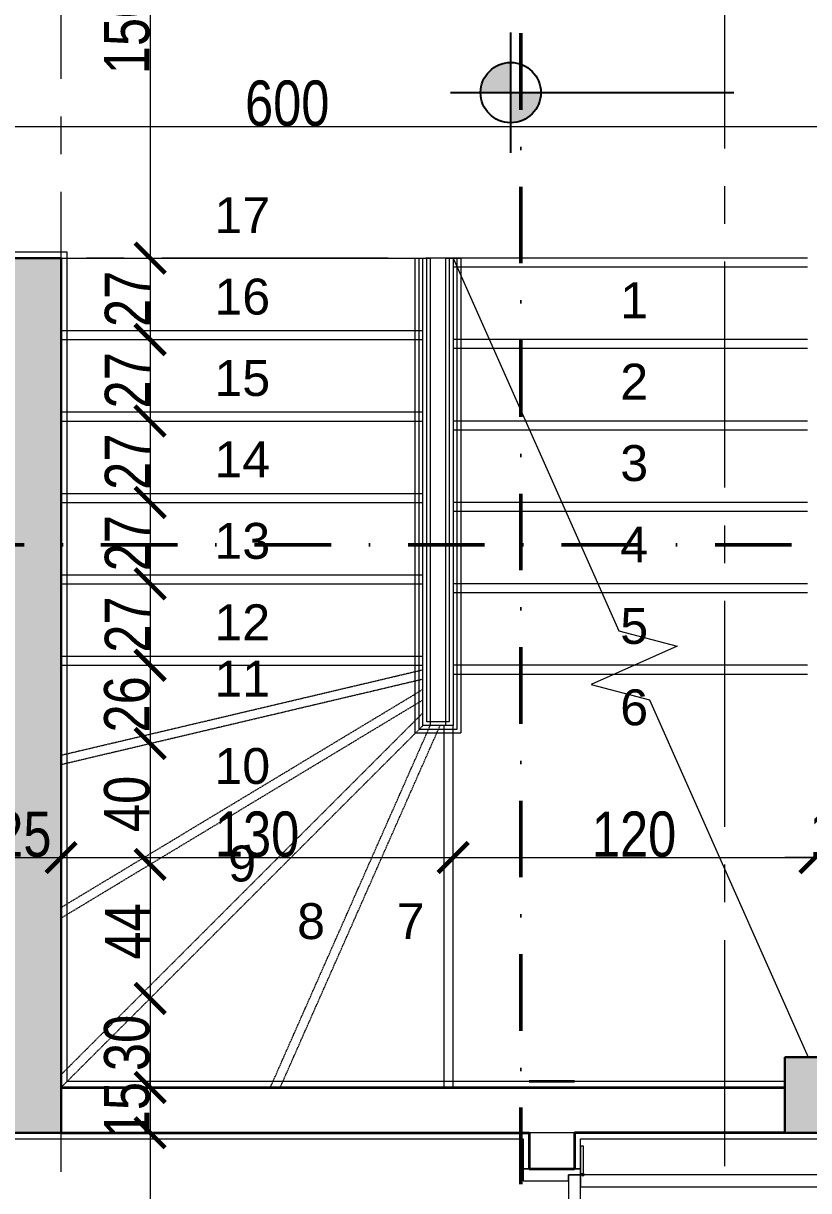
# Model space of a CAD drawing. Header units: millimetres. Extents: x 1373 to 40779, y 1939 to 6439.
# Drawn here: x 7548.7 to 7809.1, y 3907.3 to 4294.4 of the extents above; entities that cross this region are included whole.
import ezdxf

# ---------------------------------------------------------------- set-up
doc = ezdxf.new("R2010")
doc.units = ezdxf.units.MM
for name, pattern in [('DASHDOTX2', [50.8, 25.4, -12.7, 0, -12.7]), ('IMPORT-CENTER2', [112.50000000000001, 75.00000000000001, -12.5, 12.5, -12.5]), ('Verdeckt', [0.30000000000000004, 0.2, -0.1])]:
    doc.linetypes.add(name, pattern=pattern)
for name, color, linetype, lineweight in [('A-DETL', 6, 'Continuous', 30), ('A-DETL-GENF', 92, 'Continuous', 18), ('A-DOOR', 31, 'Continuous', 18), ('A-DOOR-FRAM', 31, 'Continuous', 18), ('A-FLOR-HRAL', 11, 'Continuous', 18), ('A-FLOR-HRAL-MBND', 5, 'Verdeckt', 9), ('A-WALL', 20, 'Continuous', 9), ('A-WALL-FNSH', 113, 'Continuous', 18), ('ESYA', 3, 'Continuous', 25), ('HESAPLAMALAR', 2, 'Continuous', 30), ('kest', 4, 'DASHDOTX2', 50), ('OLCUIC', 241, 'Continuous', 20), ('S-GRID', 252, 'IMPORT-CENTER2', 5), ('S-STRS', 31, 'Continuous', 18), ('S-STRS-ANNO', 31, 'Continuous', 18), ('S-STRS-MBND', 31, 'Verdeckt', 18)]:
    doc.layers.add(name, color=color, linetype=linetype, lineweight=lineweight)
doc.layers.add('Kot', color=7, linetype='Continuous')
doc.styles.add('50', font='arial.ttf', dxfattribs={"width": 0.8})
doc.styles.add('Arial_2', font='arial.ttf', dxfattribs={"height": 7.999999999999991})
doc.dimstyles.new('NERGİS', dxfattribs={"dimtxt": 15, "dimasz": 10, "dimexe": 20, "dimexo": 150, "dimgap": 0, "dimtad": 1, "dimdec": 0, "dimzin": 1, "dimtxsty": '50', "dimblk": 'ARCHTICK', "dimcen": 0, "dimse1": 1, "dimse2": 1, "dimclrd": 56, "dimclrt": 56, "dimazin": 3, "dimtfac": 1, "dimtdec": 0, "dimtix": 1, "dimtmove": 2, "dimatfit": 2, "dimldrblk": 'DOTSMALL', "dimlwd": 0, "dimlwe": -1, "dimarcsym": 0})

# ---------------------------------------------------------------- blocks, each defined once
blk = doc.blocks.new('_MB_KAPI_CAMLI_B - _m_kapı_90_camlı-2079224-2_BODRUM KAT')
at = {"layer": 'A-DOOR'}
for p, q in [((-44.0000000000019, 95.49999999999986), (-48.0000000000019, 95.49999999999986)), ((-48.0000000000019, 95.49999999999986), (-48.00000000000204, 9.499999999999844)), ((-44.00000000000205, 9.49999999999985), (-44.0000000000019, 95.49999999999986)), ((28.49999999999958, 19.50000000009692), (28.49999999999958, 17.50000000009738)), ((28.49999999999824, 19.50000000009686), (29.99999999999824, 19.50000000009685)), ((29.99999999999825, 19.50000000009685), (31.49999999999824, 19.50000000009684)), ((31.49999999999977, 17.50000000009738), (31.49999999999977, 19.50000000009692)), ((28.49999999999822, 17.50000000009686), (29.99999999999822, 17.50000000009685)), ((29.50000000000022, 17.50000000009738), (29.50000000000022, 13.5505292409221)), ((29.99999999999823, 17.50000000009685), (31.49999999999823, 17.50000000009684)), ((30.49999999999913, 12.50020987282401), (30.49999999999913, 17.50000000009738)), ((28.99999999999947, 13.80000000009649), (18.00000000000024, 13.80000000009649)), ((17.99999999999801, 13.80000000009677), (17.99999999999801, 12.40000000009677)), ((18.00000000000024, 12.4000000000968), (28.99999999999947, 12.40000000009767)), ((29.2999999999994, 12.10000000009687), (29.2999999999994, 10.60000000009721)), ((30.69999999999995, 10.60000000009721), (30.69999999999995, 12.10000000009687)), ((-48.00000000000204, 9.49999999999985), (-44.00000000000205, 9.49999999999985)), ((6.000000000001465, 9.500000000096943), (-48.00000000000066, 9.500000000097117)), ((-48.00000000000066, 9.500000000097117), (-48.00000000000069, 5.500000000097118)), ((6.000000000001451, 5.500000000096943), (6.000000000001465, 9.500000000096943)), ((6.000000000001465, 9.500000000096943), (26.00000000000147, 9.500000000096879)), ((38.00000000000146, 9.50000000009684), (26.00000000000147, 9.500000000096879)), ((26.00000000000147, 9.500000000096879), (26.00000000000145, 5.500000000096878)), ((26.99999999999993, 9.800000000097395), (26.99999999999993, 9.500000000096598)), ((26.99999999999816, 9.800000000096931), (28.03740565381436, 9.800000000096926)), ((27.9999999999997, 10.30000000009642), (27.9999999999997, 9.500000000096598)), ((28.08955344543801, 10.30000000009686), (27.99999999999801, 10.30000000009687)), ((28.66843601674779, 10.30000000009686), (27.99999999999801, 10.30000000009687)), ((28.66843601674779, 10.30000000009686), (31.33156398324822, 10.30000000009685)), ((28.7781679772365, 10.60000000009721), (28.7781679772365, 10.30000000009642)), ((28.94186242912792, 10.60000000009686), (28.778167977235, 10.60000000009687)), ((31.22183202276102, 10.60000000009685), (28.778167977235, 10.60000000009687)), ((31.22183202276102, 10.60000000009685), (31.05813757086811, 10.60000000009685)), ((31.22183202276199, 10.30000000009642), (31.22183202276199, 10.60000000009721)), ((31.999999999998, 10.30000000009685), (31.33156398324821, 10.30000000009685)), ((31.999999999998, 10.30000000009685), (31.910446554558, 10.30000000009685)), ((31.96259434618202, 9.800000000096901), (32.9999999999982, 9.800000000096896)), ((31.99999999999966, 9.500000000096598), (31.99999999999966, 10.30000000009642)), ((33.00000000000029, 9.500000000096598), (33.00000000000029, 9.800000000097395)), ((39.99999999999914, 9.500000000096962), (37.99999999999913, 9.500000000096962)), ((38.00000000000145, 5.50000000009684), (38.00000000000146, 9.50000000009684)), ((-48.00000000000069, 5.500000000097118), (6.000000000001451, 5.500000000096943)), ((26.00000000000145, 5.500000000096878), (6.000000000001451, 5.500000000096943)), ((26.00000000000145, 5.500000000096878), (38.00000000000145, 5.50000000009684)), ((27.9999999999997, 5.500000000097507), (27.9999999999997, 4.700000000097689)), ((27.99999999999803, 4.700000000096897), (28.66843601674782, 4.700000000096894)), ((27.99999999999802, 4.700000000096897), (28.08955344543802, 4.700000000096896)), ((31.33156398324825, 4.700000000096886), (28.66843601674782, 4.700000000096894)), ((28.7781679772365, 4.700000000097689), (28.7781679772365, 4.400000000096891)), ((28.77816797723502, 4.400000000096891), (31.22183202276105, 4.400000000096891)), ((28.77816797723502, 4.400000000096891), (28.94186242912794, 4.400000000096891)), ((29.2999999999994, 4.400000000096891), (29.2999999999994, 2.900000000097232)), ((30.69999999999995, 2.900000000097232), (30.69999999999995, 4.400000000096891)), ((31.05813757086812, 4.400000000096891), (31.22183202276105, 4.400000000096891)), ((31.22183202276199, 4.400000000096891), (31.22183202276199, 4.700000000096822)), ((31.33156398324824, 4.700000000096886), (31.99999999999803, 4.700000000096884)), ((31.91044655455802, 4.700000000096884), (31.99999999999802, 4.700000000096884)), ((31.99999999999966, 4.700000000096822), (31.99999999999966, 5.500000000097507)), ((28.99999999999947, 2.600000000096434), (18.00000000000024, 2.600000000096434)), ((17.999999999998, 2.600000000097059), (17.999999999998, 1.200000000097059)), ((18.00000000000024, 1.200000000097618), (28.99999999999947, 1.200000000096752))]:
    blk.add_line(p, q, dxfattribs=at)
at = {"layer": 'A-DOOR', "flags": 128}
for points in [[(30.69999999999995, 12.10000000009687), (30.69864018132316, 12.16798186821412), (30.69456290071397, 12.23585497984382), (30.68777468095158, 12.30351075248745), (30.67828638173794, 12.37084095134128), (30.66611318232937, 12.43773786244851), (30.65127455724827, 12.50409446502333), (30.63379424512778, 12.56980460265653), (30.61370021073951, 12.63476315314457), (30.59102460025203, 12.69886619666405), (30.56580368980428, 12.76201118202128), (30.53807782747424, 12.82409709070923), (30.50789136872446, 12.88502459851723), (30.47529260545089, 12.94469623443091), (30.44033368872245, 13.00301653656242), (30.40307054534573, 13.05989220486853), (30.36356278840278, 13.115232250413), (30.32187362187657, 13.16894814092822), (30.27806973953885, 13.22095394244897), (30.2322212182592, 13.2711664567855), (30.18440140589017, 13.31950535462605), (30.13468680393035, 13.3658933040472), (30.08315694513705, 13.41025609422495), (30.0298942662937, 13.45252275415853), (29.97498397632272, 13.49262566620859), (29.91851391997592, 13.53050067427043), (29.86057443729484, 13.56608718641074), (29.80125821909562, 13.59932827180068), (29.74066015866986, 13.63017075179623), (29.67887719999015, 13.65856528500829), (29.6160081826096, 13.68446644624107), (29.55215368354597, 13.70783279916109), (29.48741585637455, 13.72862696258865), (29.42189826780876, 13.74681567029805), (29.35570573201455, 13.76236982423659), (29.2889441429306, 13.7752645410775), (29.22172030485421, 13.78547919202264), (29.15414176158907, 13.7929974358109), (29.0863166243864, 13.79780724485603), (29.01835339899801, 13.79990092448786), (28.99999999999947, 13.80000000009649)], [(28.99999999999947, 12.40000000009767), (29.01199680025566, 12.39976003209589), (29.02397440819067, 12.39904051198772), (29.0359136621865, 12.39784259085313), (29.04779546198388, 12.39616818510965), (29.05960079923815, 12.39401997344916), (29.07131078792792, 12.39140139255234), (29.08290669456882, 12.38831663159031), (29.09436996818461, 12.38477062552209), (29.10568226998212, 12.38076904720011), (29.11682550269257, 12.37631829829747), (29.12778183951884, 12.3714254990623), (29.13853375266245, 12.36609847693034), (29.14906404135253, 12.36034575400006), (29.15935585937579, 12.35417653340154), (29.1693927420182, 12.34760068456944), (29.17915863240815, 12.34062872746262), (29.18863790720551, 12.33327181572168), (29.19781540159076, 12.32554171883973), (29.20667643353245, 12.31745080331877), (29.21520682726897, 12.30901201290091), (29.22339293599157, 12.30023884784918), (29.23122166366893, 12.2911453433569), (29.23868048601055, 12.28174604708992), (29.24575747048947, 12.27205599591791), (29.25244129544222, 12.26209069185742), (29.25872126817271, 12.25186607726731), (29.26458734206495, 12.24139850934934), (29.27003013265281, 12.23070473398009), (29.27504093263115, 12.2198018589182), (29.27961172579018, 12.20870732643989), (29.28373519983484, 12.19743888542784), (29.28740475808672, 12.18601456298624), (29.29061453003462, 12.17445263559227), (29.29335938073042, 12.16277159986398), (29.29563491899631, 12.15099014296763), (29.29743750445737, 12.13912711271845), (29.29876425336133, 12.12720148743621), (29.29961304319247, 12.11523234557733), (29.29998251606832, 12.10323883521442), (29.2999999999994, 12.10000000009687)], [(28.02262800667099, 9.800000000097395), (28.03620649361336, 9.878833821547667), (28.0529266312453, 9.957061589697727), (28.07276167091392, 10.03455815680598), (28.09567988078763, 10.11119954489588)], [(28.18254258681728, 10.33477455125896), (28.21737843739267, 10.40678573252165), (28.25506610219633, 10.47734625004971), (28.29554528900311, 10.54634322206758), (28.33875123975113, 10.61366626813788), (28.38461483413406, 10.67920768574928), (28.43306270018433, 10.74286262261371), (28.48401733165339, 10.80452924441285), (28.53739721199995, 10.8641088977055), (28.59311694480097, 10.92150626775595), (28.65108739037053, 10.97662953101635), (28.71121580836478, 11.02939050202591), (28.77340600613815, 11.07970477448417), (28.8375584926422, 11.12749185628894), (28.90357063758456, 11.17267529830388), (28.9713368356141, 11.21518281666009), (29.04074867526986, 11.254946408396), (29.11169511241653, 11.29190246024819), (29.18406264788749, 11.32599185041495), (29.19415604346386, 11.33046866077176)], [(29.19415604346299, 11.33046866077176), (29.21298645100572, 11.3392752407745), (29.2314496269598, 11.34882779191272), (29.24951603418205, 11.35911103214262), (29.26715677027568, 11.37010851047228), (29.28434361382611, 11.38180263328308), (29.30104906954962, 11.39417469247393), (29.31724641228026, 11.40720489538903)], [(30.68162716673133, 11.40815149932584), (30.69778755641847, 11.39507549440316), (30.71445792024733, 11.3826561921139), (30.73161158919301, 11.37091346069277), (30.74922112104439, 11.35986608600374), (30.76725834430706, 11.34953174149003), (30.78569440327142, 11.33992695989832), (30.80449980417566, 11.33106710683076), (30.80584395653636, 11.33046866077176)], [(30.8058439565355, 11.33046866077176), (30.87839859031229, 11.29677931780369), (30.94954797372622, 11.26021551121901), (31.01917828294197, 11.22083573530745), (31.08717812431803, 11.17870298931297), (31.15343871261371, 11.1338846766405), (31.21785404502318, 11.08645249702832), (31.28032107075511, 11.03648233184649), (31.34073985589526, 10.98405412269962), (31.39901374327493, 10.9292517435368), (31.45504950710611, 10.87216286647658), (31.50875750211916, 10.81287882154188), (31.56005180698029, 10.75149445055782), (31.60885036174385, 10.68810795542645), (31.65507509913126, 10.62282074101485), (31.69865206942465, 10.55573725293906), (31.73951155876614, 10.48696481047245), (31.77758820068973, 10.41661343484892), (31.81282108069072, 10.34479567326582), (31.84515383367597, 10.27162641881697)], [(31.92425776234013, 10.04518993403846), (31.94452034383712, 9.967804053521858), (31.96167210759329, 9.889669786312878), (31.97568561444432, 9.81091213057191), (31.97737199332837, 9.800000000097395)], [(28.99999999999947, 1.200000000096752), (29.06798186811671, 1.201359818773537), (29.13585497974728, 1.205437099381873), (29.20351075239092, 1.212225319145125), (29.27084095124387, 1.221713618357896), (29.3377378623511, 1.233886817766472), (29.40409446492593, 1.248725442848436), (29.46980460255826, 1.266205754968055), (29.53476315304717, 1.286299789356331), (29.59886619656751, 1.308975399844671), (29.66201118192387, 1.334196310291552), (29.72409709061182, 1.361922172623326), (29.7850245984207, 1.392108631372241), (29.84469623433437, 1.42470739464495), (29.90301653646502, 1.459666311374251), (29.95989220477113, 1.496929454750107), (30.0152322503156, 1.536437211693051), (30.06894814083082, 1.578126378220134), (30.12095394235071, 1.62193026055699), (30.17116645668724, 1.667778781837501), (30.21950535452865, 1.715598594206533), (30.2658933039498, 1.765313196166348), (30.31025609412755, 1.81684305495965), (30.35252275406113, 1.870105733803002), (30.39262566611119, 1.925016023773988), (30.43050067417303, 1.981486080120783), (30.46608718631247, 2.039425562800991), (30.49932827170414, 2.098741781001086), (30.53017075169969, 2.159339841426836), (30.55856528491176, 2.22112280010655), (30.58446644614366, 2.283991817486237), (30.60783279906369, 2.347846316550731), (30.62862696249125, 2.412584143722152), (30.64681567020065, 2.478101732287946), (30.66236982414006, 2.544294268082158), (30.67526454097924, 2.611055857166102), (30.68547919192524, 2.678279695242495), (30.6929974357135, 2.745858238507631), (30.69780724475776, 2.813683375709438), (30.69990092439046, 2.881646601097823), (30.69999999999995, 2.900000000097232)], [(29.2999999999994, 2.900000000097232), (29.29976003199762, 2.888003199841044), (29.29904051189031, 2.876025591906034), (29.29784259075572, 2.864086337910201), (29.29616818501225, 2.852204538112824), (29.29401997335176, 2.840399200858556), (29.29140139245494, 2.828689212167912), (29.2883166314929, 2.817093305527881), (29.28477062542382, 2.80563003191209), (29.28076904710271, 2.794317730114585), (29.27631829820006, 2.783174497404129), (29.27142549896576, 2.772218160576997), (29.2660984768338, 2.761466247434255), (29.26034575390353, 2.7509359587433), (29.25417653330327, 2.740644140720042), (29.2476006844729, 2.730607258078501), (29.24062872736435, 2.720841367688554), (29.23327181562428, 2.711362092891191), (29.22554171874146, 2.702184598505073), (29.21745080322223, 2.69332356656425), (29.20901201280438, 2.684793172826867), (29.20023884775178, 2.676607064105997), (29.19114534325864, 2.668778336427774), (29.18174604699252, 2.66131951408528), (29.17205599582137, 2.654242529606368), (29.16209069176002, 2.647558704654482), (29.15186607716904, 2.641278731923992), (29.14139850925194, 2.635412658030887), (29.13070473388268, 2.629969867443894), (29.11980185882166, 2.62495906746555), (29.10870732634249, 2.62038827430652), (29.09743888533131, 2.616264800261861), (29.0860145628897, 2.612595242009988), (29.07445263549574, 2.60938547006122), (29.06277159976745, 2.606640619366285), (29.05099014286936, 2.604365081100395), (29.03912711262105, 2.602562495639336), (29.02720148733881, 2.601235746735372), (29.01523234547992, 2.600386956904235), (29.00323883511701, 2.600017484028387), (28.99999999999947, 2.600000000096434)]]:
    blk.add_lwpolyline(points, dxfattribs=at)
at = {"layer": 'A-DOOR'}
blk.add_circle((-48.06479814559146, 10.26706413503434), 0.4200000000000017, dxfattribs=at)
blk.add_arc((-48.00000000000216, 9.500000000096962), 86.02438661764052, 0, 88.63569056206698, dxfattribs=at)
at = {"layer": 'A-DOOR-FRAM'}
for p, q in [((-48.50000000000094, 10.5), (-57.5000000000009, 10.5)), ((-57.5000000000009, 10.5), (-57.5000000000009, 9.499999999999998)), ((-57.5000000000009, 9.499999999999998), (-48.50000000000094, 9.499999999999998)), ((-47.99999999999594, 9.50000000009706), (-49.99999999999598, 9.500000000097126)), ((-49.99999999999598, 9.500000000097126), (-49.99999999999604, -9.499999999999822)), ((-48.50000000000094, 9.499999999999998), (-48.50000000000094, 10.5)), ((-47.9999999999959, 5.500000000097127), (-47.99999999999594, 9.50000000009706)), ((39.99999999999915, 9.500000000096835), (37.99999999999913, 9.500000000096842)), ((37.99999999999913, 9.500000000096842), (37.99999999999912, 5.500000000096851)), ((47.49999999999916, 10.5), (38.49999999999915, 10.5)), ((38.49999999999915, 10.5), (38.49999999999915, 9.499999999999998)), ((38.49999999999915, 9.499999999999998), (47.49999999999916, 9.499999999999998)), ((39.9999999999991, -9.500000000000128), (39.99999999999915, 9.500000000096835)), ((47.49999999999916, 9.499999999999998), (47.49999999999916, 10.5)), ((-45.99999999999589, 5.5000000000971), (-47.9999999999959, 5.500000000097127)), ((-45.99999999999598, -9.49999999999985), (-45.99999999999589, 5.500000000097101)), ((37.99999999999912, 5.500000000096851), (35.9999999999991, 5.500000000096858)), ((35.9999999999991, 5.500000000096858), (35.99999999999905, -9.500000000000114)), ((-48.50000000000083, -9.499999999999998), (-57.5000000000009, -9.499999999999998)), ((-57.5000000000009, -9.499999999999998), (-57.5000000000009, -10.5)), ((-57.5000000000009, -10.5), (-48.50000000000083, -10.5)), ((-49.99999999999604, -9.499999999999822), (-45.99999999999598, -9.49999999999985)), ((-48.50000000000083, -10.5), (-48.50000000000083, -9.499999999999998)), ((35.99999999999905, -9.500000000000114), (39.9999999999991, -9.500000000000128)), ((47.49999999999916, -9.499999999999998), (38.4999999999992, -9.499999999999998)), ((38.4999999999992, -9.499999999999998), (38.4999999999992, -10.5)), ((38.4999999999992, -10.5), (47.49999999999916, -10.5)), ((47.49999999999916, -10.5), (47.49999999999916, -9.499999999999998))]:
    blk.add_line(p, q, dxfattribs=at)
blk = doc.blocks.new('Railing - Railing-2130856-2_BODRUM KAT')
at = {"layer": 'A-FLOR-HRAL'}
for p, q in [((331.8114135963024, -239.9578052070861), (336.8914135963024, -239.9578052070861)), ((333.0814135963024, -239.9578052070861), (335.6214135963024, -239.9578052070861)), ((333.0814135963024, -239.9578052070861), (335.6214135963024, -239.9578052070861)), ((335.6214135963024, -239.9578052070861), (335.6214135963024, -242.815305207085)), ((335.6214135963024, -239.9578052070861), (335.6214135963024, -242.815305207085)), ((336.8914135963024, -239.9578052070861), (336.8914135963024, -245.6728052070865))]:
    blk.add_line(p, q, dxfattribs=at)
at = {"layer": 'A-FLOR-HRAL-MBND'}
for p, q in [((321.811413596259, -239.9578052070852), (326.891413596259, -239.9578052070852)), ((321.811413596259, -397.4978052070846), (321.811413596259, -239.9578052070852)), ((323.081413596259, -239.9578052070852), (325.621413596259, -239.9578052070852)), ((323.081413596259, -396.2278052070846), (323.081413596259, -239.9578052070852)), ((323.081413596259, -239.9578052070852), (325.621413596259, -239.9578052070852)), ((323.081413596259, -396.2278052070846), (323.081413596259, -239.9578052070852)), ((325.621413596259, -393.6878052070846), (325.621413596259, -239.9578052070852)), ((325.621413596259, -393.6878052070846), (325.621413596259, -239.9578052070852)), ((326.891413596259, -394.9578052070846), (326.891413596259, -239.9578052070852)), ((331.8114135963024, -239.9578052070835), (331.8114135963024, -394.9578052070846)), ((333.0814135963024, -239.9578052070835), (333.0814135963024, -393.6878052070846)), ((333.0814135963024, -239.9578052070835), (333.0814135963024, -393.6878052070846)), ((335.6214135963024, -242.815305207085), (335.6214135963024, -396.2278052070846)), ((335.6214135963024, -242.815305207085), (335.6214135963024, -396.2278052070846)), ((336.8914135963024, -245.6728052070865), (336.8914135963024, -397.4978052070846)), ((333.0814135963024, -393.6878052070846), (325.621413596259, -393.6878052070846)), ((333.0814135963024, -393.6878052070846), (325.621413596259, -393.6878052070846)), ((336.8914135963024, -397.4978052070846), (321.8114135962589, -397.4978052070846)), ((335.6214135963024, -396.2278052070846), (323.081413596259, -396.2278052070846)), ((335.6214135963024, -396.2278052070846), (323.081413596259, -396.2278052070846))]:
    blk.add_line(p, q, dxfattribs=at)
blk = doc.blocks.new('_ArchTick')
at = {"color": 0, "linetype": 'ByBlock', "const_width": 0.15}
blk.add_lwpolyline([(-0.5, -0.5), (0.5, 0.5)], dxfattribs=at)
blk = doc.blocks.new('*D16995')
at = {"layer": 'Defpoints', "color": 0, "transparency": 16777216}
for p in [(7536.207129936491, 4037.806594120175), (7561.207129936491, 4037.806594120175), (7561.207129936491, 4017.806594120175)]:
    blk.add_point(p, dxfattribs=at)
at = {"layer": 'OLCUIC', "color": 56, "lineweight": 0, "transparency": 16777216}
blk.add_line((7536.207129936491, 4017.806594120175), (7561.207129936491, 4017.806594120175), dxfattribs=at)
at = {"layer": 'OLCUIC', "color": 56, "lineweight": 0, "transparency": 16777216, "xscale": 10, "yscale": 10, "zscale": 10, "rotation": 180}
blk.add_blockref('_ArchTick', (7536.207129936491, 4017.806594120175), dxfattribs=at)
at = {"layer": 'OLCUIC', "color": 56, "lineweight": 0, "transparency": 16777216, "xscale": 10, "yscale": 10, "zscale": 10}
blk.add_blockref('_ArchTick', (7561.207129936491, 4017.806594120175), dxfattribs=at)
at = {"layer": 'OLCUIC', "color": 56, "transparency": 16777216, "insert": (7548.707129936491, 4025.465188936), "char_height": 15, "width": 0.7968053763570517, "attachment_point": 5, "style": '50'}
blk.add_mtext('25', dxfattribs=at)
blk = doc.blocks.new('_DotSmall')
at = {"layer": 'ESYA', "color": 0, "const_width": 0.5}
blk.add_lwpolyline([(-0.0625, 0, 1), (0.0625, 0, 1)], format="xyb", close=True, dxfattribs=at)
blk = doc.blocks.new('*D16996')
at = {"layer": 'Defpoints', "color": 0, "transparency": 16777216}
for p in [(7561.207129936491, 4037.806594120175), (7691.207129936549, 4037.806594120175), (7691.207129936549, 4017.806594120175)]:
    blk.add_point(p, dxfattribs=at)
at = {"layer": 'OLCUIC', "color": 56, "lineweight": 0, "transparency": 16777216}
blk.add_line((7561.207129936491, 4017.806594120175), (7691.207129936549, 4017.806594120175), dxfattribs=at)
at = {"layer": 'OLCUIC', "color": 56, "lineweight": 0, "transparency": 16777216, "xscale": 10, "yscale": 10, "zscale": 10, "rotation": 180}
blk.add_blockref('_ArchTick', (7561.207129936491, 4017.806594120175), dxfattribs=at)
at = {"layer": 'OLCUIC', "color": 56, "lineweight": 0, "transparency": 16777216, "xscale": 10, "yscale": 10, "zscale": 10}
blk.add_blockref('_ArchTick', (7691.207129936549, 4017.806594120175), dxfattribs=at)
at = {"layer": 'OLCUIC', "color": 56, "transparency": 16777216, "insert": (7626.20712993652, 4025.470304897802), "char_height": 15, "width": 1.195208064535578, "attachment_point": 5, "style": '50'}
blk.add_mtext('130', dxfattribs=at)
blk = doc.blocks.new('*D16997')
at = {"layer": 'Defpoints', "color": 0, "transparency": 16777216}
for p in [(7691.207129936549, 4037.806594120175), (7811.207129936487, 4037.806594120175), (7811.207129936487, 4017.806594120175)]:
    blk.add_point(p, dxfattribs=at)
at = {"layer": 'OLCUIC', "color": 56, "lineweight": 0, "transparency": 16777216}
blk.add_line((7691.207129936549, 4017.806594120175), (7811.207129936487, 4017.806594120175), dxfattribs=at)
at = {"layer": 'OLCUIC', "color": 56, "lineweight": 0, "transparency": 16777216, "xscale": 10, "yscale": 10, "zscale": 10, "rotation": 180}
blk.add_blockref('_ArchTick', (7691.207129936549, 4017.806594120175), dxfattribs=at)
at = {"layer": 'OLCUIC', "color": 56, "lineweight": 0, "transparency": 16777216, "xscale": 10, "yscale": 10, "zscale": 10}
blk.add_blockref('_ArchTick', (7811.207129936487, 4017.806594120175), dxfattribs=at)
at = {"layer": 'OLCUIC', "color": 56, "transparency": 16777216, "insert": (7751.207129936518, 4025.465188936), "char_height": 15, "width": 1.195208064535578, "attachment_point": 5, "style": '50'}
blk.add_mtext('120', dxfattribs=at)
blk = doc.blocks.new('*D16998')
at = {"layer": 'Defpoints', "color": 0, "transparency": 16777216}
for p in [(7811.207129936487, 4037.806594120175), (7826.207129936491, 4037.806594120175), (7826.207129936491, 4017.806594120175)]:
    blk.add_point(p, dxfattribs=at)
at = {"layer": 'OLCUIC', "color": 56, "lineweight": 0, "transparency": 16777216}
for p, q in [((7811.207129936487, 4017.806594120175), (7801.207129936487, 4017.806594120175)), ((7811.207129936487, 4017.806594120175), (7826.207129936491, 4017.806594120175)), ((7826.207129936491, 4017.806594120175), (7836.207129936491, 4017.806594120175))]:
    blk.add_line(p, q, dxfattribs=at)
at = {"layer": 'OLCUIC', "color": 56, "lineweight": 0, "transparency": 16777216, "xscale": 10, "yscale": 10, "zscale": 10}
blk.add_blockref('_ArchTick', (7811.207129936487, 4017.806594120175), dxfattribs=at)
at = {"layer": 'OLCUIC', "color": 56, "lineweight": 0, "transparency": 16777216, "xscale": 10, "yscale": 10, "zscale": 10, "rotation": 180}
blk.add_blockref('_ArchTick', (7826.207129936491, 4017.806594120175), dxfattribs=at)
at = {"layer": 'OLCUIC', "color": 56, "transparency": 16777216, "insert": (7818.707129936489, 4025.465188936), "char_height": 15, "width": 0.7968053763570517, "attachment_point": 5, "style": '50'}
blk.add_mtext('15', dxfattribs=at)
blk = doc.blocks.new('*D17002')
at = {"layer": 'Defpoints', "color": 0, "transparency": 16777216}
for p in [(7336.20712993656, 4280.213609416849), (7936.207129936491, 4280.213609416849), (7936.207129936491, 4260.213609416849)]:
    blk.add_point(p, dxfattribs=at)
at = {"layer": 'OLCUIC', "color": 56, "lineweight": 0, "transparency": 16777216}
blk.add_line((7336.20712993656, 4260.213609416849), (7936.207129936491, 4260.213609416849), dxfattribs=at)
at = {"layer": 'OLCUIC', "color": 56, "lineweight": 0, "transparency": 16777216, "xscale": 10, "yscale": 10, "zscale": 10, "rotation": 180}
blk.add_blockref('_ArchTick', (7336.20712993656, 4260.213609416849), dxfattribs=at)
at = {"layer": 'OLCUIC', "color": 56, "lineweight": 0, "transparency": 16777216, "xscale": 10, "yscale": 10, "zscale": 10}
blk.add_blockref('_ArchTick', (7936.207129936491, 4260.213609416849), dxfattribs=at)
at = {"layer": 'OLCUIC', "color": 56, "transparency": 16777216, "insert": (7636.207129936525, 4267.872204232675), "char_height": 15, "width": 1.195208064535578, "attachment_point": 5, "style": '50'}
blk.add_mtext('600', dxfattribs=at)
blk = doc.blocks.new('*D18106')
at = {"layer": 'Defpoints', "color": 0, "transparency": 16777216}
for p in [(7590.738661909595, 4366.560013808643), (7590.738661909592, 4216.560013808639), (7590.738661909639, 4216.560013808639)]:
    blk.add_point(p, dxfattribs=at)
at = {"layer": 'OLCUIC', "color": 56, "lineweight": 0, "transparency": 16777216}
blk.add_line((7590.738661909639, 4366.560013808643), (7590.738661909639, 4216.560013808639), dxfattribs=at)
at = {"layer": 'OLCUIC', "color": 56, "lineweight": 0, "transparency": 16777216, "xscale": 10, "yscale": 10, "zscale": 10}
for p, rotation in [((7590.738661909639, 4366.560013808643), 90), ((7590.738661909639, 4216.560013808639), 270)]:
    blk.add_blockref('_ArchTick', p, dxfattribs=dict(at, rotation=rotation))
at = {"layer": 'OLCUIC', "color": 56, "transparency": 16777216, "insert": (7583.080067093812, 4291.560013808637), "char_height": 15, "attachment_point": 5, "rotation": 90, "style": '50'}
blk.add_mtext('150', dxfattribs=at)
blk = doc.blocks.new('*D18107')
at = {"layer": 'Defpoints', "color": 0, "transparency": 16777216}
for p in [(7590.738661909592, 4216.560013808639), (7590.738661909595, 4189.56001380864), (7590.738661909646, 4189.56001380864)]:
    blk.add_point(p, dxfattribs=at)
at = {"layer": 'OLCUIC', "color": 56, "lineweight": 0, "transparency": 16777216}
blk.add_line((7590.738661909646, 4216.560013808639), (7590.738661909646, 4189.56001380864), dxfattribs=at)
at = {"layer": 'OLCUIC', "color": 56, "lineweight": 0, "transparency": 16777216, "xscale": 10, "yscale": 10, "zscale": 10}
for p, rotation in [((7590.738661909646, 4216.560013808639), 90), ((7590.738661909646, 4189.56001380864), 270)]:
    blk.add_blockref('_ArchTick', p, dxfattribs=dict(at, rotation=rotation))
at = {"layer": 'OLCUIC', "color": 56, "transparency": 16777216, "insert": (7583.20796613884, 4203.060013808635), "char_height": 15, "attachment_point": 5, "rotation": 90, "style": '50'}
blk.add_mtext('27', dxfattribs=at)
blk = doc.blocks.new('*D18108')
at = {"layer": 'Defpoints', "color": 0, "transparency": 16777216}
for p in [(7590.738661909595, 4189.56001380864), (7590.738661909596, 4162.56001380864), (7590.738661909653, 4162.56001380864)]:
    blk.add_point(p, dxfattribs=at)
at = {"layer": 'OLCUIC', "color": 56, "lineweight": 0, "transparency": 16777216}
blk.add_line((7590.738661909653, 4189.56001380864), (7590.738661909653, 4162.56001380864), dxfattribs=at)
at = {"layer": 'OLCUIC', "color": 56, "lineweight": 0, "transparency": 16777216, "xscale": 10, "yscale": 10, "zscale": 10}
for p, rotation in [((7590.738661909653, 4189.56001380864), 90), ((7590.738661909653, 4162.56001380864), 270)]:
    blk.add_blockref('_ArchTick', p, dxfattribs=dict(at, rotation=rotation))
at = {"layer": 'OLCUIC', "color": 56, "transparency": 16777216, "insert": (7583.207966138847, 4176.060013808636), "char_height": 15, "attachment_point": 5, "rotation": 90, "style": '50'}
blk.add_mtext('27', dxfattribs=at)
blk = doc.blocks.new('*D18109')
at = {"layer": 'Defpoints', "color": 0, "transparency": 16777216}
for p in [(7590.738661909596, 4162.56001380864), (7590.738661909596, 4135.56001380864), (7590.738661909664, 4135.56001380864)]:
    blk.add_point(p, dxfattribs=at)
at = {"layer": 'OLCUIC', "color": 56, "lineweight": 0, "transparency": 16777216}
blk.add_line((7590.738661909664, 4162.56001380864), (7590.738661909664, 4135.56001380864), dxfattribs=at)
at = {"layer": 'OLCUIC', "color": 56, "lineweight": 0, "transparency": 16777216, "xscale": 10, "yscale": 10, "zscale": 10}
for p, rotation in [((7590.738661909664, 4162.56001380864), 90), ((7590.738661909664, 4135.56001380864), 270)]:
    blk.add_blockref('_ArchTick', p, dxfattribs=dict(at, rotation=rotation))
at = {"layer": 'OLCUIC', "color": 56, "transparency": 16777216, "insert": (7583.207966138858, 4149.060013808636), "char_height": 15, "attachment_point": 5, "rotation": 90, "style": '50'}
blk.add_mtext('27', dxfattribs=at)
blk = doc.blocks.new('*D18110')
at = {"layer": 'Defpoints', "color": 0, "transparency": 16777216}
for p in [(7590.738661909596, 4135.56001380864), (7590.738661909595, 4108.56001380864), (7590.738661909668, 4108.56001380864)]:
    blk.add_point(p, dxfattribs=at)
at = {"layer": 'OLCUIC', "color": 56, "lineweight": 0, "transparency": 16777216}
blk.add_line((7590.738661909668, 4135.56001380864), (7590.738661909668, 4108.56001380864), dxfattribs=at)
at = {"layer": 'OLCUIC', "color": 56, "lineweight": 0, "transparency": 16777216, "xscale": 10, "yscale": 10, "zscale": 10}
for p, rotation in [((7590.738661909668, 4135.56001380864), 90), ((7590.738661909668, 4108.56001380864), 270)]:
    blk.add_blockref('_ArchTick', p, dxfattribs=dict(at, rotation=rotation))
at = {"layer": 'OLCUIC', "color": 56, "transparency": 16777216, "insert": (7583.207966138862, 4122.060013808636), "char_height": 15, "attachment_point": 5, "rotation": 90, "style": '50'}
blk.add_mtext('27', dxfattribs=at)
blk = doc.blocks.new('*D18111')
at = {"layer": 'Defpoints', "color": 0, "transparency": 16777216}
for p in [(7590.738661909595, 4108.56001380864), (7590.738661909595, 4081.56001380864), (7590.738661909675, 4081.56001380864)]:
    blk.add_point(p, dxfattribs=at)
at = {"layer": 'OLCUIC', "color": 56, "lineweight": 0, "transparency": 16777216}
blk.add_line((7590.738661909675, 4108.56001380864), (7590.738661909675, 4081.56001380864), dxfattribs=at)
at = {"layer": 'OLCUIC', "color": 56, "lineweight": 0, "transparency": 16777216, "xscale": 10, "yscale": 10, "zscale": 10}
for p, rotation in [((7590.738661909675, 4108.56001380864), 90), ((7590.738661909675, 4081.56001380864), 270)]:
    blk.add_blockref('_ArchTick', p, dxfattribs=dict(at, rotation=rotation))
at = {"layer": 'OLCUIC', "color": 56, "transparency": 16777216, "insert": (7583.207966138869, 4095.060013808636), "char_height": 15, "attachment_point": 5, "rotation": 90, "style": '50'}
blk.add_mtext('27', dxfattribs=at)
blk = doc.blocks.new('*D18112')
at = {"layer": 'Defpoints', "color": 0, "transparency": 16777216}
for p in [(7590.738661909595, 4081.56001380864), (7590.738661909596, 4055.651298942282), (7590.738661909682, 4055.651298942282)]:
    blk.add_point(p, dxfattribs=at)
at = {"layer": 'OLCUIC', "color": 56, "lineweight": 0, "transparency": 16777216}
blk.add_line((7590.738661909682, 4081.56001380864), (7590.738661909682, 4055.651298942282), dxfattribs=at)
at = {"layer": 'OLCUIC', "color": 56, "lineweight": 0, "transparency": 16777216, "xscale": 10, "yscale": 10, "zscale": 10}
for p, rotation in [((7590.738661909682, 4081.56001380864), 90), ((7590.738661909682, 4055.651298942282), 270)]:
    blk.add_blockref('_ArchTick', p, dxfattribs=dict(at, rotation=rotation))
at = {"layer": 'OLCUIC', "color": 56, "transparency": 16777216, "insert": (7583.080067093856, 4068.605656375458), "char_height": 15, "attachment_point": 5, "rotation": 90, "style": '50'}
blk.add_mtext('26', dxfattribs=at)
blk = doc.blocks.new('*D18113')
at = {"layer": 'Defpoints', "color": 0, "transparency": 16777216}
for p in [(7590.738661909596, 4055.651298942282), (7590.738661909596, 4015.539361023419), (7590.738661909693, 4015.539361023419)]:
    blk.add_point(p, dxfattribs=at)
at = {"layer": 'OLCUIC', "color": 56, "lineweight": 0, "transparency": 16777216}
blk.add_line((7590.738661909693, 4055.651298942282), (7590.738661909693, 4015.539361023419), dxfattribs=at)
at = {"layer": 'OLCUIC', "color": 56, "lineweight": 0, "transparency": 16777216, "xscale": 10, "yscale": 10, "zscale": 10}
for p, rotation in [((7590.738661909693, 4055.651298942282), 90), ((7590.738661909693, 4015.539361023419), 270)]:
    blk.add_blockref('_ArchTick', p, dxfattribs=dict(at, rotation=rotation))
at = {"layer": 'OLCUIC', "color": 56, "transparency": 16777216, "insert": (7583.080067093867, 4035.595329982847), "char_height": 15, "attachment_point": 5, "rotation": 90, "style": '50'}
blk.add_mtext('40', dxfattribs=at)
blk = doc.blocks.new('*D18114')
at = {"layer": 'Defpoints', "color": 0, "transparency": 16777216}
for p in [(7590.738661909596, 4015.539361023419), (7590.738661909596, 3971.091545781732), (7590.738661909701, 3971.091545781732)]:
    blk.add_point(p, dxfattribs=at)
at = {"layer": 'OLCUIC', "color": 56, "lineweight": 0, "transparency": 16777216}
blk.add_line((7590.738661909701, 4015.539361023419), (7590.738661909701, 3971.091545781732), dxfattribs=at)
at = {"layer": 'OLCUIC', "color": 56, "lineweight": 0, "transparency": 16777216, "xscale": 10, "yscale": 10, "zscale": 10}
for p, rotation in [((7590.738661909701, 4015.539361023419), 90), ((7590.738661909701, 3971.091545781732), 270)]:
    blk.add_blockref('_ArchTick', p, dxfattribs=dict(at, rotation=rotation))
at = {"layer": 'OLCUIC', "color": 56, "transparency": 16777216, "insert": (7583.2386619097, 3993.315453402572), "char_height": 15, "attachment_point": 5, "rotation": 90, "style": '50'}
blk.add_mtext('44', dxfattribs=at)
blk = doc.blocks.new('*D18115')
at = {"layer": 'Defpoints', "color": 0, "transparency": 16777216}
for p in [(7590.738661909596, 3971.091545781732), (7590.738661909595, 3941.560013808632), (7590.738661909704, 3941.560013808632)]:
    blk.add_point(p, dxfattribs=at)
at = {"layer": 'OLCUIC', "color": 56, "lineweight": 0, "transparency": 16777216}
blk.add_line((7590.738661909704, 3971.091545781732), (7590.738661909704, 3941.560013808632), dxfattribs=at)
at = {"layer": 'OLCUIC', "color": 56, "lineweight": 0, "transparency": 16777216, "xscale": 10, "yscale": 10, "zscale": 10}
for p, rotation in [((7590.738661909704, 3971.091545781732), 90), ((7590.738661909704, 3941.560013808632), 270)]:
    blk.add_blockref('_ArchTick', p, dxfattribs=dict(at, rotation=rotation))
at = {"layer": 'OLCUIC', "color": 56, "transparency": 16777216, "insert": (7583.074951132077, 3956.325779795179), "char_height": 15, "attachment_point": 5, "rotation": 90, "style": '50'}
blk.add_mtext('30', dxfattribs=at)
blk = doc.blocks.new('*D18116')
at = {"layer": 'Defpoints', "color": 0, "transparency": 16777216}
for p in [(7590.738661909595, 3941.560013808632), (7590.738661909591, 3926.560013808633), (7590.738661909711, 3926.560013808633)]:
    blk.add_point(p, dxfattribs=at)
at = {"layer": 'OLCUIC', "color": 56, "lineweight": 0, "transparency": 16777216}
for p, q in [((7590.738661909711, 3941.560013808632), (7590.738661909711, 3951.560013808632)), ((7590.738661909711, 3941.560013808632), (7590.738661909711, 3926.560013808633)), ((7590.738661909711, 3926.560013808633), (7590.738661909711, 3916.560013808633))]:
    blk.add_line(p, q, dxfattribs=at)
at = {"layer": 'OLCUIC', "color": 56, "lineweight": 0, "transparency": 16777216, "xscale": 10, "yscale": 10, "zscale": 10}
for p, rotation in [((7590.738661909711, 3941.560013808632), 270), ((7590.738661909711, 3926.560013808633), 90)]:
    blk.add_blockref('_ArchTick', p, dxfattribs=dict(at, rotation=rotation))
at = {"layer": 'OLCUIC', "color": 56, "transparency": 16777216, "insert": (7583.080067093885, 3934.060013808629), "char_height": 15, "attachment_point": 5, "rotation": 90, "style": '50'}
blk.add_mtext('15', dxfattribs=at)
blk = doc.blocks.new('*D18117')
at = {"layer": 'Defpoints', "color": 0, "transparency": 16777216}
for p in [(7590.738661909591, 3926.560013808633), (7590.738661909596, 3400.282412270548), (7590.738661909719, 3400.282412270548)]:
    blk.add_point(p, dxfattribs=at)
at = {"layer": 'OLCUIC', "color": 56, "lineweight": 0, "transparency": 16777216}
blk.add_line((7590.738661909719, 3926.560013808633), (7590.738661909719, 3400.282412270548), dxfattribs=at)
at = {"layer": 'OLCUIC', "color": 56, "lineweight": 0, "transparency": 16777216, "xscale": 10, "yscale": 10, "zscale": 10}
for p, rotation in [((7590.738661909719, 3926.560013808633), 90), ((7590.738661909719, 3400.282412270548), 270)]:
    blk.add_blockref('_ArchTick', p, dxfattribs=dict(at, rotation=rotation))
at = {"layer": 'OLCUIC', "color": 56, "transparency": 16777216, "insert": (7583.080067093892, 3663.421213039587), "char_height": 15, "attachment_point": 5, "rotation": 90, "style": '50'}
blk.add_mtext('526', dxfattribs=at)
blk = doc.blocks.new('KESİT')
at = {"layer": 'kest'}
for p, q in [((14767.84492390003, 2942.368040940259), (14767.84567311225, 5394.207854880573)), ((12999.86709769699, 4121.536791677602), (15977.82605455804, 4121.536042465383))]:
    blk.add_line(p, q, dxfattribs=at)
blk = doc.blocks.new('A$C4284477e')
at = {"layer": 'kest', "linetype": 'ByBlock', "transparency": 33554687}
h = blk.add_hatch(color=8, dxfattribs=at)
h.dxf.hatch_style = 1
h.paths.add_polyline_path([(20, 30, 0.4142135623730951), (10, 20), (20, 20)])
h.paths.add_polyline_path([(20, 20), (20, 10, 0.4142135623730951), (30, 20)])
at = {"layer": 'Kot', "color": 30, "linetype": 'Continuous', "lineweight": -3, "true_color": 0xf26722}
for points in [[(20, 0), (20, 40)], [(0, 20), (40, 20)], [(40, 20), (94.02651913727459, 20)]]:
    blk.add_lwpolyline(points, dxfattribs=at)
blk.add_circle((20, 20), 10, dxfattribs=at)
blk = doc.blocks.new('REREER')
at = {"layer": 'kest', "linetype": 'ByBlock'}
blk.add_blockref('A$C4284477e', (6786.448506575153, 4136.773657537653), dxfattribs=at)

msp = doc.modelspace()

# ---------------------------------------------------------------- hatches: boundary and pattern name
at = {"layer": 'A-DETL-GENF'}
h = msp.add_hatch(dxfattribs=at)
h.set_pattern_fill('FP_21', color=153, style=0, pattern_type=2)
h.set_pattern_definition([(45, (7356.855716340247, 4456.517819015721), (-17.96051224213831, 17.96051224213831), []), (45, (7374.815716340247, 4456.517819015721), (-17.96051224213831, 17.96051224213831), [12.7, -12.7])])
h.paths.add_polyline_path([(6866.207129936554, 3375.282412270535), (6901.207129936556, 3375.282412270535), (6901.207129936556, 3445.282412270535), (6866.207129936554, 3445.282412270535)])
h.paths.add_polyline_path([(8469.185905898968, 3375.282412270539), (8469.185905898968, 3410.282412270539), (8399.185905898974, 3410.282412270539), (8399.185905898974, 3375.282412270539), (8410.428835063063, 3375.282412270539)])
h.paths.add_polyline_path([(6421.493682495258, 3375.282412270546), (6421.493682495258, 3410.282412270539), (6351.49368249526, 3410.282412270539), (6351.49368249526, 3375.282412270546)])
h.paths.add_polyline_path([(7421.207129936536, 3375.28241227055), (7421.207129936536, 3445.282412270557), (7386.207129936522, 3445.282412270557), (7386.207129936522, 3375.28241227055)])
h.paths.add_polyline_path([(7991.207129936523, 3375.28241227055), (7991.207129936523, 3445.282412270554), (7956.207129936536, 3445.282412270557), (7956.207129936536, 3375.28241227055)])
h.paths.add_polyline_path([(8448.763189676614, 3841.560013808638), (8447.230207896186, 3876.560013808634), (8377.230207896186, 3876.560013808634), (8377.230207896186, 3841.560013808638), (8410.428835063063, 3841.560013808638)])
h.paths.add_polyline_path([(7991.207129936525, 3841.560013808638), (7991.207129936525, 3951.560013808641), (7801.20712993652, 3951.560013808641), (7801.20712993652, 3926.56001380863), (7966.207129936527, 3926.56001380863), (7966.207129936527, 3841.560013808638)])
h.paths.add_polyline_path([(6896.207129936596, 3841.560013808641), (6896.207129936596, 3951.560013808609), (6866.207129936556, 3951.560013808609), (6866.207129936556, 3841.560013808641)])
h.paths.add_polyline_path([(6421.493682495258, 3841.560013808649), (6421.493682495258, 3876.560013808649), (6351.493682495267, 3876.560013808652), (6351.493682495267, 3841.560013808649)])
h.paths.add_polyline_path([(7561.207129936491, 3926.56001380863), (7561.207129936491, 4216.560013808638), (7536.207129936551, 4216.560013808638), (7536.207129936551, 3926.56001380863)])
h.paths.add_polyline_path([(7379.914823826166, 3926.56001380863), (7411.207129936518, 3926.56001380863), (7411.207129936518, 3951.560013808634), (7346.207129936556, 3951.560013808634), (7346.207129936556, 4216.560013808634), (7321.20712993656, 4216.560013808634), (7321.207129936558, 3926.56001380863)])
h.paths.add_polyline_path([(8354.23548118969, 4366.560013808638), (8425.76846297012, 4366.560013808638), (8424.235481189691, 4401.560013808638), (8354.23548118969, 4401.560013808638)])
h.paths.add_polyline_path([(7826.207129936491, 4366.560013808638), (7826.207129936491, 4401.560013808638), (7756.207129936498, 4401.560013808638), (7756.207129936498, 4366.560013808641), (7766.357578040002, 4366.560013808641)])
h.paths.add_polyline_path([(7379.914823826166, 4366.560013808641), (7426.207129936565, 4366.560013808641), (7426.207129936565, 4401.560013808638), (7321.20712993656, 4401.560013808638), (7321.20712993656, 4366.560013808641)])
h.paths.add_polyline_path([(6864.657818207717, 4366.560013808641), (6913.207129936553, 4366.560013808641), (6913.207129936553, 4391.560013808663), (6763.207129936553, 4391.560013808663), (6763.207129936553, 4366.560013808641)])
h.paths.add_polyline_path([(6351.493682495267, 4366.560013808645), (6421.493682495258, 4366.560013808645), (6421.493682495258, 4401.560013808645), (6351.493682495267, 4401.560013808645)])
h.paths.add_polyline_path([(6351.49368249526, 4821.517790360846), (6386.49368249526, 4821.517790360846), (6386.49368249526, 4891.517790360849), (6351.49368249526, 4891.517790360849)])
h.paths.add_polyline_path([(6798.207129936554, 4829.383902342226), (6798.207129936554, 4900.051341111368), (6763.207129936554, 4899.383902342226), (6763.207129936554, 4829.383902342226)])
h.paths.add_polyline_path([(7391.273287475278, 4841.765242572375), (7426.273287475278, 4841.765242572375), (7426.273287475278, 4913.285484998833), (7391.273287475278, 4911.765242572375)])
h.paths.add_polyline_path([(7766.357578040002, 4857.214045892295), (7781.207129936565, 4857.214045892295), (7781.207129936565, 4928.734288318752), (7746.273287475293, 4927.214045892295), (7746.273287475293, 4857.214045892295)])
h.paths.add_polyline_path([(8364.966133666552, 4884.138170107075), (8399.966133666549, 4884.138170107075), (8399.966133666549, 4955.661291561166), (8364.966133666552, 4954.138170107075)])

# ---------------------------------------------------------------- linework, layer by layer
at = {"layer": 'A-DETL'}
for p, q in [((7561.207129936491, 4216.560013808638), (7536.207129936551, 4216.560013808638)), ((7561.207129936491, 3926.56001380863), (7561.207129936491, 4216.560013808638)), ((7991.207129936523, 3951.560013808641), (7801.20712993652, 3951.560013808641)), ((7801.20712993652, 3951.560013808641), (7801.20712993652, 3926.56001380863)), ((7536.207129936549, 3926.56001380863), (7561.207129936491, 3926.56001380863)), ((7801.20712993652, 3926.56001380863), (7966.207129936527, 3926.56001380863))]:
    msp.add_line(p, q, dxfattribs=at)
at = {"layer": 'A-WALL', "lineweight": 35}
for p, q in [((7561.207129936491, 3941.56001380863), (7801.20712993652, 3941.56001380863)), ((7731.459425329409, 3943.56001380863), (7716.459425329409, 3943.56001380863)), ((7561.207129936491, 3926.56001380863), (7716.459425329407, 3926.56001380863)), ((7716.459425329407, 3926.56001380863), (7716.459425329407, 3914.56001380863)), ((7731.459425329409, 3926.56001380863), (7731.459425329409, 3914.56001380863)), ((7801.20712993652, 3926.56001380863), (7731.459425329409, 3926.56001380863)), ((7716.459425329407, 3914.56001380863), (7731.459425329409, 3914.56001380863))]:
    msp.add_line(p, q, dxfattribs=at)
at = {"layer": 'A-WALL-FNSH', "color": 7, "lineweight": 9}
for p, q in [((7563.207129936491, 4218.560013808634), (7520.207129936525, 4218.560013808634)), ((7563.207129936491, 3943.56001380863), (7563.207129936491, 4218.560013808634)), ((7716.459425329409, 3943.56001380863), (7563.207129936491, 3943.56001380863)), ((7801.20712993652, 3943.56001380863), (7731.459425329409, 3943.56001380863)), ((7319.20712993656, 3924.56001380863), (7714.459425329409, 3924.56001380863)), ((7714.459425329409, 3924.56001380863), (7714.459425329409, 3914.56001380863)), ((7733.459425329409, 3914.56001380863), (7733.459425329409, 3924.56001380863)), ((7733.459425329409, 3924.56001380863), (7966.207129936525, 3924.56001380863)), ((7714.459425329409, 3914.56001380863), (7716.459425329407, 3914.56001380863)), ((7731.459425329409, 3914.56001380863), (7733.459425329409, 3914.56001380863))]:
    msp.add_line(p, q, dxfattribs=at)
at = {"layer": 'S-GRID', "lineweight": 18}
for p, q in [((7561.207129936491, 2926.072765271649), (7561.207129936496, 5565.463047367735)), ((7781.207129936567, 5565.463047367735), (7781.207129936563, 2926.072765271649)), ((8907.156024131213, 4216.560013808634), (5685.481121484525, 4216.560013808641)), ((8907.156024131213, 3926.560013808627), (5685.481121484523, 3926.560013808638))]:
    msp.add_line(p, q, dxfattribs=at)
at = {"layer": 'S-STRS'}
for p, q in [((7808.667129936488, 4216.560013808638), (7691.207129936551, 4216.560013808638)), ((7808.667129936488, 4189.560013808638), (7703.207129936543, 4189.560013808638)), ((7808.667129936488, 4162.560013808638), (7715.207129936538, 4162.560013808638)), ((7808.667129936488, 4135.560013808638), (7727.207129936531, 4135.560013808638)), ((7808.667129936486, 4108.560013808638), (7739.207129936525, 4108.560013808638)), ((7808.667129936488, 4081.560013808638), (7751.207129936516, 4081.560013808638))]:
    msp.add_line(p, q, dxfattribs=at)
at = {"layer": 'S-STRS', "linetype": 'Verdeckt'}
for p, q in [((7808.667129936488, 4213.560013808638), (7692.540463269885, 4213.560013808638)), ((7808.667129936488, 4186.560013808638), (7704.540463269877, 4186.560013808638)), ((7808.667129936488, 4159.560013808638), (7716.54046326987, 4159.560013808638)), ((7808.667129936488, 4132.560013808638), (7728.540463269865, 4132.560013808638)), ((7808.667129936486, 4105.560013808638), (7740.540463269859, 4105.560013808638)), ((7808.667129936488, 4078.560013808638), (7744.457129936514, 4078.560013808638))]:
    msp.add_line(p, q, dxfattribs=at)
at = {"layer": 'S-STRS-MBND'}
for p, q in [((7561.207129936491, 4216.560013808638), (7681.207129936507, 4216.560013808638)), ((7681.207129936507, 4061.560013808638), (7681.207129936507, 4216.560013808638)), ((7691.207129936549, 4216.560013808638), (7691.207129936549, 4061.560013808638)), ((7692.540463269885, 4213.560013808638), (7691.207129936549, 4213.560013808638)), ((7561.207129936491, 4192.560013808638), (7681.207129936507, 4192.560013808638)), ((7561.207129936491, 4189.560013808638), (7681.207129936507, 4189.560013808638)), ((7703.207129936543, 4189.560013808638), (7691.207129936551, 4189.560013808638)), ((7704.540463269877, 4186.560013808638), (7691.207129936551, 4186.560013808638)), ((7561.207129936491, 4165.560013808638), (7681.207129936505, 4165.560013808638)), ((7561.207129936491, 4162.560013808638), (7681.207129936505, 4162.560013808638)), ((7715.207129936538, 4162.560013808638), (7691.207129936551, 4162.560013808638)), ((7716.54046326987, 4159.560013808638), (7691.207129936551, 4159.560013808638)), ((7561.207129936491, 4138.560013808638), (7681.207129936507, 4138.560013808638)), ((7561.207129936491, 4135.560013808638), (7681.207129936507, 4135.560013808638)), ((7727.207129936531, 4135.560013808638), (7691.207129936551, 4135.560013808638)), ((7728.540463269865, 4132.560013808638), (7691.207129936551, 4132.560013808638)), ((7561.207129936491, 4111.560013808638), (7681.207129936507, 4111.560013808638)), ((7561.207129936491, 4108.560013808638), (7681.207129936507, 4108.560013808638)), ((7739.207129936525, 4108.560013808638), (7691.207129936551, 4108.560013808638)), ((7740.540463269859, 4105.560013808638), (7691.207129936551, 4105.560013808638)), ((7561.207129936491, 4084.560013808638), (7681.207129936507, 4084.560013808638)), ((7561.207129936491, 4081.560013808638), (7681.207129936507, 4081.560013808638)), ((7561.207129936491, 4051.760798774889), (7681.207129936507, 4080.095238670059)), ((7751.207129936516, 4081.560013808638), (7691.207129936551, 4081.560013808638)), ((7561.207129936491, 4048.678303794746), (7681.207129936507, 4077.012743689917)), ((7744.457129936514, 4078.560013808638), (7691.207129936551, 4078.560013808638)), ((7561.207129936491, 4001.238138468794), (7681.207129936507, 4073.584925378589)), ((7561.207129936491, 3997.735098933605), (7681.207129936507, 4070.0818858434)), ((7561.207129936491, 3945.80265449575), (7681.207129936507, 4065.802654495758)), ((7561.207129936491, 3941.56001380863), (7681.207129936507, 4061.560013808638)), ((7630.59249544629, 3941.56001380863), (7683.597908703854, 4061.560013808638)), ((7633.872127079054, 3941.56001380863), (7686.877540336618, 4061.560013808638)), ((7691.207129936549, 4061.560013808638), (7681.207129936507, 4061.560013808638)), ((7688.207129936549, 3941.56001380863), (7688.207129936549, 4061.560013808638)), ((7691.207129936549, 3941.56001380863), (7691.207129936549, 4061.560013808638)), ((7796.207129936491, 3941.56001380863), (7561.207129936491, 3941.56001380863))]:
    msp.add_line(p, q, dxfattribs=at)
at = {"layer": 'S-STRS-MBND', "linetype": 'Continuous'}
for p, q in [((7691.207129936549, 4216.560013808638), (7746.130399110853, 4092.982658166391)), ((7746.130399110853, 4092.982658166391), (7765.485435383711, 4087.905927340722)), ((7765.485435383711, 4087.905927340722), (7736.928824489325, 4075.214100276557)), ((7736.928824489325, 4075.214100276557), (7756.283860762185, 4070.137369450884)), ((7756.283860762185, 4070.137369450884), (7808.984907714264, 3951.560013808641))]:
    msp.add_line(p, q, dxfattribs=at)

# ---------------------------------------------------------------- block references
at = {"layer": 'A-DETL'}
msp.add_blockref('KESİT', (-7054.213547046277, 1.09139e-11), dxfattribs=at)
at = {"layer": 'A-DOOR', "rotation": 269.9999999999999}
msp.add_blockref('_MB_KAPI_CAMLI_B - _m_kapı_90_camlı-2079224-2_BODRUM KAT', (7723.959425329407, 3864.56001380863), dxfattribs=at)
at = {"layer": 'A-FLOR-HRAL-MBND'}
msp.add_blockref('Railing - Railing-2130856-2_BODRUM KAT', (7356.855716340247, 4456.517819015721), dxfattribs=at)
at = {"layer": 'HESAPLAMALAR', "color": 4}
msp.add_blockref('REREER', (903.8472190491157, 114.6734461510496), dxfattribs=at)

# ---------------------------------------------------------------- texts
at = {"layer": 'S-STRS-ANNO', "char_height": 11.90625, "attachment_point": 1, "line_spacing_factor": 0.9417779076525878, "style": 'Arial_2'}
for s, insert, width in [('17', (7612.049811312558, 4236.775799325064), 21.9775646974577), ('16', (7612.049811312558, 4209.775799325064), 21.9775646974577), ('\\fArial|b0|i0|c162|p34|;1', (7746.628470624528, 4208.569916972123), 10.98878234872885), ('15', (7612.049811312558, 4182.775799325064), 21.9775646974577), ('\\fArial|b0|i0|c162|p34|;2', (7746.628470624528, 4181.569916972123), 10.98878234872885), ('14', (7612.049811312558, 4155.775799325064), 21.9775646974577), ('\\fArial|b0|i0|c162|p34|;3', (7746.628470624528, 4154.569916972123), 10.98878234872885), ('13', (7612.049811312558, 4128.775799325064), 21.9775646974577), ('\\fArial|b0|i0|c162|p34|;4', (7746.628470624528, 4127.569916972123), 10.98878234872885), ('12', (7612.049811312558, 4101.775799325064), 21.9775646974577), ('\\fArial|b0|i0|c162|p34|;5', (7746.628470624528, 4100.569916972123), 10.98878234872885), ('11', (7612.049811312558, 4083.061309258759), 21.9775646974577), ('\\fArial|b0|i0|c162|p34|;6', (7746.628470624528, 4073.569916972123), 10.98878234872885), ('10', (7612.049811312558, 4054.124277904928), 21.9775646974577), ('\\fArial|b0|i0|c162|p34|;9', (7616.628470624528, 4021.77579932506), 10.98878234872885), ('\\fArial|b0|i0|c162|p34|;8', (7639.484674333664, 4002.672858148592), 10.98878234872885), ('\\fArial|b0|i0|c162|p34|;7', (7672.525529448109, 4002.672858148592), 10.98878234872885)]:
    msp.add_mtext(s, dxfattribs=dict(at, insert=insert, width=width))

# ---------------------------------------------------------------- dimensions: what is measured, and where the dimension line sits
at = {"layer": 'OLCUIC'}
for base, p1, p2, picture, middle in [((7590.738661909639, 4216.560013808639), (7590.738661909591, 4366.560013808641), (7590.738661909589, 4216.560013808637), '*D18106', (7583.080067093812, 4291.560013808637)), ((7590.738661909646, 4189.56001380864), (7590.738661909589, 4216.560013808637), (7590.738661909591, 4189.560013808638), '*D18107', (7583.20796613884, 4203.060013808635)), ((7590.738661909653, 4162.56001380864), (7590.738661909591, 4189.560013808638), (7590.738661909592, 4162.560013808638), '*D18108', (7583.207966138847, 4176.060013808636)), ((7590.738661909664, 4135.56001380864), (7590.738661909592, 4162.560013808638), (7590.738661909592, 4135.560013808638), '*D18109', (7583.207966138858, 4149.060013808636)), ((7590.738661909668, 4108.56001380864), (7590.738661909592, 4135.560013808638), (7590.738661909591, 4108.560013808638), '*D18110', (7583.207966138862, 4122.060013808636)), ((7590.738661909675, 4081.56001380864), (7590.738661909591, 4108.560013808638), (7590.738661909591, 4081.560013808638), '*D18111', (7583.207966138869, 4095.060013808636)), ((7590.738661909682, 4055.651298942282), (7590.738661909591, 4081.560013808638), (7590.738661909592, 4055.65129894228), '*D18112', (7583.080067093856, 4068.605656375458)), ((7590.738661909693, 4015.539361023419), (7590.738661909592, 4055.65129894228), (7590.738661909592, 4015.539361023417), '*D18113', (7583.080067093867, 4035.595329982847)), ((7590.738661909701, 3971.091545781732), (7590.738661909592, 4015.539361023417), (7590.738661909592, 3971.09154578173), '*D18114', (7583.2386619097, 3993.315453402572)), ((7590.738661909704, 3941.560013808632), (7590.738661909592, 3971.09154578173), (7590.738661909591, 3941.56001380863), '*D18115', (7583.074951132077, 3956.325779795179)), ((7590.738661909711, 3926.560013808633), (7590.738661909591, 3941.56001380863), (7590.738661909587, 3926.560013808631), '*D18116', (7583.080067093885, 3934.060013808629)), ((7590.738661909719, 3400.282412270548), (7590.738661909587, 3926.560013808631), (7590.738661909592, 3400.282412270546), '*D18117', (7583.080067093892, 3663.421213039587))]:
    dim = msp.add_linear_dim(base=base, p1=p1, p2=p2, angle=90, dimstyle='NERGİS', dxfattribs=at)
    dim.commit()
    dim.dimension.update_dxf_attribs({"geometry": picture, "text_midpoint": middle})
for base, p1, p2, picture, middle in [((7936.207129936491, 4260.213609416849), (7336.20712993656, 4280.213609416849), (7936.207129936491, 4280.213609416849), '*D17002', (7636.207129936525, 4267.872204232675)), ((7561.207129936491, 4017.806594120175), (7536.207129936491, 4037.806594120175), (7561.207129936491, 4037.806594120175), '*D16995', (7548.707129936491, 4025.465188936)), ((7691.207129936549, 4017.806594120175), (7561.207129936491, 4037.806594120175), (7691.207129936549, 4037.806594120175), '*D16996', (7626.20712993652, 4025.470304897802)), ((7811.207129936487, 4017.806594120175), (7691.207129936549, 4037.806594120175), (7811.207129936487, 4037.806594120175), '*D16997', (7751.207129936518, 4025.465188936)), ((7826.207129936491, 4017.806594120175), (7811.207129936487, 4037.806594120175), (7826.207129936491, 4037.806594120175), '*D16998', (7818.707129936489, 4025.465188936))]:
    dim = msp.add_linear_dim(base=base, p1=p1, p2=p2, dimstyle='NERGİS', dxfattribs=at)
    dim.commit()
    dim.dimension.update_dxf_attribs({"geometry": picture, "text_midpoint": middle})

doc.saveas('drawing.dxf')
